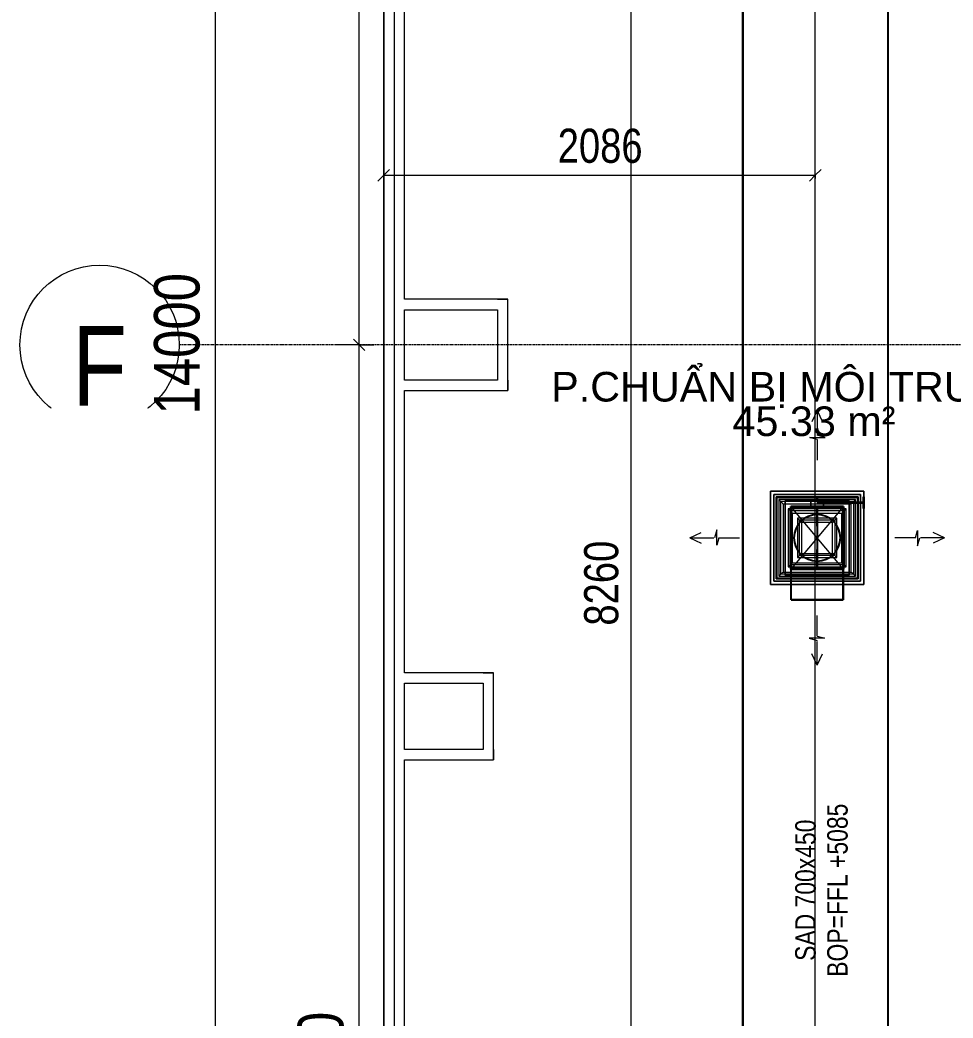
# Model space of a CAD drawing. Header units: millimetres. Extents: x -21807 to 22087, y 36760 to 60640.
# Drawn here: x -21807 to -17297, y 48184 to 53007 of the extents above; entities that cross this region are included whole.
import ezdxf

# ---------------------------------------------------------------- set-up
doc = ezdxf.new("R2010")
doc.units = ezdxf.units.MM
doc.linetypes.add('Grid Line', pattern=[22.225, 12.7, -3.175, 3.175, -3.175])
for name, color, linetype, lineweight in [('A-ANNO-DIMS', 7, 'Continuous', 9), ('A-ANNO-DIMS-110', 7, 'Continuous', 9), ('A-AREA-IDEN', 7, 'Continuous', 9), ('A-GENM', 7, 'Continuous', 5), ('A-WALL', 7, 'Continuous', 9), ('M-HVAC-CDFF', 7, 'Continuous', 5), ('M-HVAC-DUCT', 7, 'Continuous', 25), ('M-HVAC-DUCT-CNTR', 7, 'Continuous', 5), ('M-HVAC-DUCT-IDEN', 7, 'Continuous', 9), ('S-GRID', 7, 'Continuous', 9), ('S-GRID-IDEN', 7, 'Continuous', 9)]:
    doc.layers.add(name, color=color, linetype=linetype, lineweight=lineweight)
doc.layers.add('A-FLOR', color=7, linetype='Continuous', lineweight=9, true_color=0x007f00)
doc.layers.add('M-HVAC-DUCT-ANNO', color=7, linetype='Continuous', lineweight=5, true_color=0x007f00)
doc.styles.add('Arial', font='arial.ttf', dxfattribs={"width": 0.8, "height": 385})
doc.styles.add('Arial_1', font='arial.ttf', dxfattribs={"width": 0.8, "height": 220})
doc.styles.add('Arial_2', font='arial.ttf', dxfattribs={"width": 0.8, "height": 99})
doc.styles.add('Arial_3', font='arial.ttf', dxfattribs={"width": 0.8, "height": 165})
doc.styles.add('Arial_4', font='arial.ttf', dxfattribs={"height": 143})
doc.dimstyles.new('AK_DIM_2_0_Arial', dxfattribs={"dimscale": 304.8, "dimtxt": 224.457068, "dimasz": 0.180446, "dimexe": 0.360892, "dimexo": 0.360892, "dimgap": 0.036089, "dimtad": 1, "dimdec": 0, "dimzin": 0, "dimdsep": 46, "dimtxsty": 'Arial_1', "dimblk1": 'OBLIQUE', "dimblk2": 'OBLIQUE', "dimsah": 1, "dimcen": 0.09, "dimadec": 0, "dimazin": 0, "dimtfac": 1, "dimtdec": 4, "dimtix": 1, "dimtmove": 0, "dimatfit": 3, "dimfxl": 1, "dimtvp": 1, "dimtolj": 1, "dimtzin": 0, "dimarcsym": 2})
doc.dimstyles.new('AK_DIM_2_0_Arial_đỏ', dxfattribs={"dimscale": 304.8, "dimtxt": 168.342801, "dimasz": 0.180446, "dimexe": 0.180446, "dimexo": 0.180446, "dimgap": 0.036089, "dimtad": 1, "dimdec": 0, "dimzin": 0, "dimdsep": 46, "dimtxsty": 'Arial_3', "dimblk1": 'OBLIQUE', "dimblk2": 'OBLIQUE', "dimsah": 1, "dimcen": 0.09, "dimadec": 0, "dimazin": 0, "dimtfac": 1, "dimtdec": 4, "dimtix": 1, "dimtmove": 0, "dimatfit": 3, "dimfxl": 1, "dimtvp": 1, "dimtolj": 1, "dimtzin": 0, "dimarcsym": 2})

# ---------------------------------------------------------------- blocks, each defined once
blk = doc.blocks.new('AK-SGS-M3-A_rvt-1-MẶT BẰNG HỆ THỐNG GIÓ CẤP AHU')
at = {"layer": 'A-WALL', "color": 253, "lineweight": 13, "true_color": 0xaaaaaa}
for p, q in [((-19998.6, 58436.9), (-19998.6, 44286.9)), ((-19998.6, 58436.9), (-19998.6, 44286.9)), ((-19948.6, 51656.9), (-19948.6, 57596.9)), ((-19948.6, 51656.9), (-19948.6, 57596.9)), ((-19498.6, 51656.9), (-19948.6, 51656.9)), ((-19498.6, 51656.9), (-19948.6, 51656.9)), ((-19448.6, 51656.9), (-19498.6, 51656.9)), ((-19498.6, 51656.9), (-19448.6, 51656.9)), ((-19448.6, 51266.9), (-19448.6, 51656.9)), ((-19448.6, 51266.9), (-19448.6, 51656.9)), ((-19948.6, 51606.9), (-19498.6, 51606.9)), ((-19948.6, 51606.9), (-19498.6, 51606.9)), ((-19948.6, 51266.9), (-19948.6, 51606.9)), ((-19948.6, 51266.9), (-19948.6, 51606.9)), ((-19498.6, 51606.9), (-19498.6, 51266.9)), ((-19498.6, 51606.9), (-19498.6, 51266.9)), ((-19498.6, 51266.9), (-19948.6, 51266.9)), ((-19498.6, 51266.9), (-19948.6, 51266.9)), ((-19448.6, 51216.9), (-19448.6, 51266.9)), ((-19448.6, 51266.9), (-19448.6, 51216.9)), ((-19948.6, 51216.9), (-19448.6, 51216.9)), ((-19948.6, 51216.9), (-19448.6, 51216.9)), ((-19948.6, 49851.9), (-19948.6, 51216.9)), ((-19948.6, 49851.9), (-19948.6, 51216.9)), ((-19568.6, 49851.9), (-19948.6, 49851.9)), ((-19568.6, 49851.9), (-19948.6, 49851.9)), ((-19518.6, 49851.9), (-19568.6, 49851.9)), ((-19568.6, 49851.9), (-19518.6, 49851.9)), ((-19518.6, 49481.9), (-19518.6, 49851.9)), ((-19518.6, 49481.9), (-19518.6, 49851.9)), ((-19948.6, 49801.9), (-19568.6, 49801.9)), ((-19948.6, 49801.9), (-19568.6, 49801.9)), ((-19948.6, 49481.9), (-19948.6, 49801.9)), ((-19948.6, 49481.9), (-19948.6, 49801.9)), ((-19568.6, 49801.9), (-19568.6, 49481.9)), ((-19568.6, 49801.9), (-19568.6, 49481.9)), ((-19568.6, 49481.9), (-19948.6, 49481.9)), ((-19568.6, 49481.9), (-19948.6, 49481.9)), ((-19518.6, 49431.9), (-19518.6, 49481.9)), ((-19518.6, 49481.9), (-19518.6, 49431.9)), ((-19948.6, 49431.9), (-19518.6, 49431.9)), ((-19948.6, 49431.9), (-19518.6, 49431.9)), ((-19948.6, 45066.9), (-19948.6, 49431.9)), ((-19948.6, 45066.9), (-19948.6, 49431.9))]:
    blk.add_line(p, q, dxfattribs=at)
blk = doc.blocks.new('01_DSC_SAD_Asli_1 ROD Connector_Horizontal_ - CẤP S1-2172578-MẶT BẰNG HỆ THỐNG GIÓ CẤP AHU')
at = {"layer": 'A-GENM', "color": 5, "true_color": 0x0000ff}
for p, q in [((0, 615), (-25.4, 560.6)), ((0, 615), (25.4, 560.6)), ((0, 615), (0, 500)), ((-36.1, 485.4), (38.7, 485.4)), ((0, 475), (-36.1, 485.4)), ((38.7, 485.4), (0, 496.4)), ((0, 475), (0, 375)), ((-615, 0), (-560.6, 25.4)), ((-485.4, 38.7), (-496.4, 0)), ((-485.4, -36.1), (-485.4, 38.7)), ((475, 0), (485.4, 36.1)), ((485.4, 36.1), (485.4, -38.7)), ((615, 0), (560.6, 25.4)), ((-615, 0), (-560.6, -25.4)), ((-615, 0), (-500, 0)), ((-475, 0), (-485.4, -36.1)), ((-475, 0), (-375, 0)), ((475, 0), (375, 0)), ((485.4, -38.7), (496.4, 0)), ((615, 0), (500, 0)), ((615, 0), (560.6, -25.4)), ((0, -475), (0, -375)), ((0, -475), (36.1, -485.4)), ((-38.7, -485.4), (0, -496.4)), ((36.1, -485.4), (-38.7, -485.4)), ((0, -615), (0, -500)), ((0, -615), (-25.4, -560.6)), ((0, -615), (25.4, -560.6))]:
    blk.add_line(p, q, dxfattribs=at)
at = {"layer": 'M-HVAC-CDFF', "color": 5, "true_color": 0x0000ff}
for p, q in [((225, 225), (-225, 225)), ((-225, 225), (-225, -225)), ((-225, -225), (-225, 225)), ((-225, 225), (225, 225)), ((210, 210), (-210, 210)), ((-210, 210), (-210, -210)), ((-210, -210), (-210, 210)), ((-210, 210), (210, 210)), ((198, 198), (-198, 198)), ((-198, 198), (-198, -198)), ((-198, -198), (-198, 198)), ((-198, 198), (198, 198)), ((-195, -195), (-195, 195)), ((-195, 195), (195, 195)), ((195, 195), (-195, 195)), ((-195, 195), (-195, -195)), ((-195, -195), (-195, 195)), ((-195, 195), (195, 195)), ((195, 195), (-195, 195)), ((-195, 195), (-195, -195)), ((195, 195), (195, -195)), ((195, -195), (195, 195)), ((195, 195), (195, -195)), ((195, -195), (195, 195)), ((198, -198), (198, 198)), ((198, 198), (198, -198)), ((210, -210), (210, 210)), ((210, 210), (210, -210)), ((225, -225), (225, 225)), ((225, 225), (225, -225)), ((-185, 185), (-185, -185)), ((185, 185), (-185, 185)), ((-175, -175), (-175, 175)), ((-175, -175), (-175, 175)), ((175, 175), (-175, 175)), ((175, 175), (-175, 175)), ((-165, 165), (-165, -165)), ((-165, 165), (165, 165)), ((165, -165), (165, 165)), ((175, 175), (175, -175)), ((175, 175), (175, -175)), ((185, -185), (185, 185)), ((-140, 140), (-140, -140)), ((140, 140), (-140, 140)), ((-130, -130), (-130, 130)), ((-130, -130), (-130, 130)), ((130, 130), (-130, 130)), ((130, 130), (-130, 130)), ((-120, 120), (-120, -120)), ((-120, 120), (120, 120)), ((120, -120), (120, 120)), ((130, 130), (130, -130)), ((130, 130), (130, -130)), ((140, -140), (140, 140)), ((-95, 95), (-95, -95)), ((95, 95), (-95, 95)), ((-85, -85), (-85, 85)), ((-85, -85), (-85, 85)), ((85, 85), (-85, 85)), ((85, 85), (-85, 85)), ((-75, 75), (-75, -75)), ((-75, 75), (75, 75)), ((75, -75), (75, 75)), ((85, 85), (85, -85)), ((85, 85), (85, -85)), ((95, -95), (95, 95)), ((-95, -95), (95, -95)), ((85, -85), (-85, -85)), ((85, -85), (-85, -85)), ((-75, -75), (75, -75)), ((-140, -140), (140, -140)), ((130, -130), (-130, -130)), ((130, -130), (-130, -130)), ((-120, -120), (120, -120)), ((-185, -185), (185, -185)), ((175, -175), (-175, -175)), ((175, -175), (-175, -175)), ((-165, -165), (165, -165)), ((-225, -225), (225, -225)), ((225, -225), (-225, -225)), ((-210, -210), (210, -210)), ((210, -210), (-210, -210)), ((-198, -198), (198, -198)), ((198, -198), (-198, -198)), ((195, -195), (-195, -195)), ((-195, -195), (195, -195)), ((195, -195), (-195, -195)), ((-195, -195), (195, -195))]:
    blk.add_line(p, q, dxfattribs=at)
for points in [[(-175, 175), (-176.2, 176.2), (-179.1, 179.1), (-182.9, 182.9), (-185, 185)], [(-175, 175), (-172.7, 172.7), (-168.7, 168.7), (-166, 166), (-165, 165)], [(165, 165), (166, 166), (168.7, 168.7), (172.7, 172.7), (175, 175)], [(185, 185), (182.9, 182.9), (179.1, 179.1), (176.2, 176.2), (175, 175)], [(-130, 130), (-131.2, 131.2), (-134.1, 134.1), (-137.9, 137.9), (-140, 140)], [(-130, 130), (-127.7, 127.7), (-123.7, 123.7), (-121, 121), (-120, 120)], [(120, 120), (121, 121), (123.7, 123.7), (127.7, 127.7), (130, 130)], [(140, 140), (137.9, 137.9), (134.1, 134.1), (131.2, 131.2), (130, 130)], [(-85, 85), (-86.2, 86.2), (-89.1, 89.1), (-92.9, 92.9), (-95, 95)], [(-85, 85), (-82.7, 82.7), (-78.7, 78.7), (-76, 76), (-75, 75)], [(75, 75), (76, 76), (78.7, 78.7), (82.7, 82.7), (85, 85)], [(95, 95), (92.9, 92.9), (89.1, 89.1), (86.2, 86.2), (85, 85)], [(-85, -85), (-86.2, -86.2), (-89.1, -89.1), (-92.9, -92.9), (-95, -95)], [(-85, -85), (-82.7, -82.7), (-78.7, -78.7), (-76, -76), (-75, -75)], [(85, -85), (82.7, -82.7), (78.7, -78.7), (76, -76), (75, -75)], [(85, -85), (86.2, -86.2), (89.1, -89.1), (92.9, -92.9), (95, -95)], [(-130, -130), (-131.2, -131.2), (-134.1, -134.1), (-137.9, -137.9), (-140, -140)], [(-130, -130), (-127.7, -127.7), (-123.7, -123.7), (-121, -121), (-120, -120)], [(130, -130), (127.7, -127.7), (123.7, -123.7), (121, -121), (120, -120)], [(130, -130), (131.2, -131.2), (134.1, -134.1), (137.9, -137.9), (140, -140)], [(-175, -175), (-176.2, -176.2), (-179.1, -179.1), (-182.9, -182.9), (-185, -185)], [(-175, -175), (-172.7, -172.7), (-168.7, -168.7), (-166, -166), (-165, -165)], [(175, -175), (172.7, -172.7), (168.7, -168.7), (166, -166), (165, -165)], [(175, -175), (176.2, -176.2), (179.1, -179.1), (182.9, -182.9), (185, -185)]]:
    blk.add_open_spline(points, degree=3, dxfattribs=at)
blk = doc.blocks.new('ConThu_VuongTron_NepC1 - Standard-2376242-MẶT BẰNG HỆ THỐNG GIÓ CẤP AHU')
at = {"layer": 'M-HVAC-DUCT', "color": 5, "true_color": 0x0000ff}
for p, q in [((-18078.6, 53916.9), (-18078.6, 53616.9)), ((-17828.6, 53916.9), (-18078.6, 53916.9)), ((-18078.6, 53616.9), (-18078.6, 53916.9)), ((-18078.6, 53916.9), (-17828.6, 53916.9)), ((-17828.6, 53916.9), (-18078.6, 53916.9)), ((-18078.6, 53916.9), (-18078.6, 53616.9)), ((-17953.6, 53916.9), (-17953.6, 53766.9)), ((-17953.6, 53823.2), (-17953.6, 53916.9)), ((-17828.6, 53616.9), (-17828.6, 53916.9)), ((-17828.6, 53916.9), (-17828.6, 53616.9)), ((-17828.6, 53616.9), (-17828.6, 53916.9)), ((-17953.6, 53766.9), (-17953.6, 53616.9)), ((-17953.6, 53616.9), (-17953.6, 53710.7)), ((-18078.6, 53616.9), (-17828.6, 53616.9)), ((-17828.6, 53616.9), (-18078.6, 53616.9)), ((-18078.6, 53616.9), (-17828.6, 53616.9))]:
    blk.add_line(p, q, dxfattribs=at)
for start, end in [(90, 180), (90, 180), (90, 180), (0, 90), (0, 90), (0, 90), (180, 270), (180, 270), (180, 270), (270, 0), (270, 0), (270, 0)]:
    blk.add_arc((-17953.6, 53766.9), 112.5, start, end, dxfattribs=at)
blk = doc.blocks.new('ChanRe_ChuNhat_NepC1 - Standard-2376243-MẶT BẰNG HỆ THỐNG GIÓ CẤP AHU')
at = {"layer": 'M-HVAC-DUCT', "color": 5, "true_color": 0x0000ff}
for p, q in [((-18080.6, 50352.4), (-18080.6, 50656.4)), ((-18080.6, 50656.4), (-17826.6, 50656.4)), ((-17826.6, 50656.4), (-18080.6, 50656.4)), ((-18080.6, 50656.4), (-18080.6, 50352.4)), ((-18080.6, 50352.4), (-18080.6, 50656.4)), ((-18080.6, 50656.4), (-17826.6, 50656.4)), ((-17826.6, 50656.4), (-18080.6, 50656.4)), ((-18080.6, 50656.4), (-18080.6, 50352.4)), ((-18078.6, 50354.4), (-18078.6, 50654.4)), ((-18078.6, 50654.4), (-17828.6, 50654.4)), ((-18078.6, 50654.4), (-17828.6, 50654.4)), ((-18078.6, 50204.4), (-18078.6, 50654.4)), ((-17828.6, 50654.4), (-18078.6, 50654.4)), ((-18078.6, 50654.4), (-18078.6, 50354.4)), ((-18078.6, 50354.4), (-18078.6, 50654.4)), ((-18078.6, 50654.4), (-17828.6, 50654.4)), ((-17828.6, 50654.4), (-18078.6, 50654.4)), ((-18078.6, 50654.4), (-18078.6, 50354.4)), ((-18078.6, 50354.4), (-18078.6, 50654.4)), ((-18078.6, 50654.4), (-17828.6, 50654.4)), ((-17828.6, 50654.4), (-17828.6, 50354.4)), ((-17828.6, 50654.4), (-17828.6, 50204.4)), ((-17828.6, 50354.4), (-17828.6, 50654.4)), ((-17828.6, 50654.4), (-17828.6, 50354.4)), ((-17828.6, 50354.4), (-17828.6, 50654.4)), ((-17828.6, 50654.4), (-17828.6, 50354.4)), ((-17826.6, 50656.4), (-17826.6, 50352.4)), ((-17826.6, 50352.4), (-17826.6, 50656.4)), ((-17826.6, 50656.4), (-17826.6, 50352.4)), ((-17826.6, 50352.4), (-17826.6, 50656.4)), ((-17826.6, 50352.4), (-18080.6, 50352.4)), ((-18080.6, 50352.4), (-17826.6, 50352.4)), ((-17826.6, 50352.4), (-18080.6, 50352.4)), ((-18080.6, 50352.4), (-17826.6, 50352.4)), ((-17828.6, 50354.4), (-18078.6, 50354.4)), ((-18078.6, 50204.4), (-18078.6, 50354.4)), ((-18078.6, 50354.4), (-17828.6, 50354.4)), ((-17828.6, 50354.4), (-18078.6, 50354.4)), ((-18078.6, 50354.4), (-17828.6, 50354.4)), ((-17828.6, 50354.4), (-18078.6, 50354.4)), ((-17828.6, 50204.4), (-17828.6, 50354.4)), ((-17828.6, 50204.4), (-18078.6, 50204.4)), ((-18078.6, 50204.4), (-17828.6, 50204.4))]:
    blk.add_line(p, q, dxfattribs=at)
blk = doc.blocks.new('VanGio_ChuNhat_TrucVit - VCD-2432309-MẶT BẰNG HỆ THỐNG GIÓ CẤP AHU')
at = {"layer": 'M-HVAC-DUCT', "color": 5, "lineweight": 5, "true_color": 0x0000ff}
for p, q in [((3570.9, 54623.9), (3570.9, 54983.9)), ((3570.9, 54983.9), (3880.9, 54983.9)), ((3880.9, 54983.9), (3570.9, 54983.9)), ((3570.9, 54983.9), (3570.9, 54623.9)), ((3880.9, 54983.9), (3570.9, 54983.9)), ((3570.9, 54983.9), (3570.9, 54623.9)), ((3570.9, 54623.9), (3570.9, 54983.9)), ((3570.9, 54983.9), (3880.9, 54983.9)), ((3695.9, 54954.9), (3695.9, 54983.9)), ((3695.9, 54983.9), (3695.9, 54954.9)), ((3695.9, 54983.9), (3755.9, 54983.9)), ((3695.9, 54983.9), (3755.9, 54983.9)), ((3695.9, 54955.9), (3695.9, 54982.9)), ((3695.9, 54982.9), (3695.9, 54955.9)), ((3695.9, 54982.9), (3755.9, 54982.9)), ((3695.9, 54982.9), (3755.9, 54982.9)), ((3710.1, 54988.9), (3710.1, 54983.9)), ((3731.7, 54988.9), (3710.1, 54988.9)), ((3710.1, 54983.9), (3731.7, 54983.9)), ((3712.5, 54988.9), (3712.5, 54983.9)), ((3713.5, 54988.9), (3713.5, 54983.9)), ((3716.4, 54988.9), (3716.4, 54983.9)), ((3716.4, 54988.9), (3731.7, 54988.9)), ((3731.7, 54983.9), (3716.4, 54983.9)), ((3722.9, 54993.9), (3722.9, 54983.9)), ((3725.9, 54993.9), (3722.9, 54993.9)), ((3722.9, 54983.9), (3725.9, 54983.9)), ((3728.9, 54993.9), (3725.9, 54993.9)), ((3725.9, 54983.9), (3728.9, 54983.9)), ((3950.9, 54976.9), (3725.9, 54976.9)), ((3725.9, 54976.9), (3725.9, 54973.9)), ((3728.9, 54983.9), (3728.9, 54993.9)), ((3729.8, 54988.9), (3729.8, 54983.9)), ((3729.8, 54988.9), (3729.8, 54983.9)), ((3730.4, 54983.9), (3730.4, 54988.9)), ((3730.4, 54988.9), (3730.4, 54983.9)), ((3731.7, 54983.9), (3731.7, 54988.9)), ((3731.7, 54988.9), (3731.7, 54983.9)), ((3731.7, 54988.9), (3731.7, 54983.9)), ((3731.7, 54988.9), (3731.7, 54983.9)), ((3755.9, 54954.9), (3755.9, 54983.9)), ((3755.9, 54983.9), (3755.9, 54954.9)), ((3755.9, 54955.9), (3755.9, 54982.9)), ((3755.9, 54982.9), (3755.9, 54955.9)), ((3880.9, 54983.9), (3880.9, 54623.9)), ((3880.9, 54623.9), (3880.9, 54983.9)), ((3880.9, 54623.9), (3880.9, 54983.9)), ((3880.9, 54983.9), (3880.9, 54623.9)), ((3951.9, 54998), (3949.9, 54998)), ((3949.9, 54998), (3949.9, 54973.9)), ((3950.9, 54973.9), (3950.9, 54976.9)), ((3951.9, 54973.9), (3951.9, 54998)), ((3851.9, 54954.9), (3599.9, 54954.9)), ((3599.9, 54954.9), (3599.9, 54652.9)), ((3599.9, 54652.9), (3599.9, 54954.9)), ((3599.9, 54954.9), (3851.9, 54954.9)), ((3600.9, 54653.9), (3600.9, 54953.9)), ((3600.9, 54953.9), (3850.9, 54953.9)), ((3850.9, 54953.9), (3600.9, 54953.9)), ((3600.9, 54953.9), (3600.9, 54653.9)), ((3850.9, 54953.9), (3600.9, 54953.9)), ((3600.9, 54953.9), (3600.9, 54653.9)), ((3600.9, 54653.9), (3600.9, 54953.9)), ((3600.9, 54953.9), (3850.9, 54953.9)), ((3600.9, 54653.9), (3600.9, 54953.9)), ((3600.9, 54953.9), (3850.9, 54953.9)), ((3850.9, 54953.9), (3600.9, 54953.9)), ((3600.9, 54953.9), (3600.9, 54653.9)), ((3755.9, 54955.9), (3695.9, 54955.9)), ((3695.9, 54955.9), (3755.9, 54955.9)), ((3755.9, 54954.9), (3695.9, 54954.9)), ((3695.9, 54954.9), (3755.9, 54954.9)), ((3725.9, 54973.9), (3725.9, 54970.9)), ((3725.9, 54970.9), (3950.9, 54970.9)), ((3850.9, 54953.9), (3850.9, 54653.9)), ((3850.9, 54653.9), (3850.9, 54953.9)), ((3850.9, 54653.9), (3850.9, 54953.9)), ((3850.9, 54953.9), (3850.9, 54653.9)), ((3850.9, 54953.9), (3850.9, 54653.9)), ((3850.9, 54653.9), (3850.9, 54953.9)), ((3851.9, 54652.9), (3851.9, 54954.9)), ((3851.9, 54954.9), (3851.9, 54652.9)), ((3949.9, 54973.9), (3949.9, 54949.9)), ((3949.9, 54949.9), (3951.9, 54949.9)), ((3950.9, 54970.9), (3950.9, 54973.9)), ((3951.9, 54949.9), (3951.9, 54973.9)), ((3599.9, 54652.9), (3851.9, 54652.9)), ((3851.9, 54652.9), (3599.9, 54652.9)), ((3850.9, 54653.9), (3600.9, 54653.9)), ((3600.9, 54653.9), (3850.9, 54653.9)), ((3600.9, 54653.9), (3850.9, 54653.9)), ((3850.9, 54653.9), (3600.9, 54653.9)), ((3850.9, 54653.9), (3600.9, 54653.9)), ((3600.9, 54653.9), (3850.9, 54653.9)), ((3880.9, 54623.9), (3570.9, 54623.9)), ((3570.9, 54623.9), (3880.9, 54623.9)), ((3570.9, 54623.9), (3880.9, 54623.9)), ((3880.9, 54623.9), (3570.9, 54623.9))]:
    blk.add_line(p, q, dxfattribs=at)
at = {"layer": 'M-HVAC-DUCT', "color": 5, "lineweight": 5, "true_color": 0x0000ff, "flags": 128}
for points in [[(3947.9, 54998.9), (3947.9, 54999.1), (3947.9, 54999.2), (3947.9, 54999.3), (3947.9, 54999.4), (3947.9, 54999.5), (3948, 54999.7), (3948, 54999.8), (3948, 54999.9), (3948.1, 55000), (3948.1, 55000.1), (3948.2, 55000.2), (3948.2, 55000.3), (3948.3, 55000.4), (3948.3, 55000.5), (3948.4, 55000.6), (3948.5, 55000.7), (3948.5, 55000.8), (3948.6, 55000.9), (3948.7, 55001), (3948.8, 55001.1), (3948.9, 55001.2), (3949, 55001.2), (3949, 55001.3), (3949.1, 55001.4), (3949.2, 55001.5), (3949.3, 55001.5), (3949.5, 55001.6), (3949.6, 55001.6), (3949.7, 55001.7), (3949.8, 55001.7), (3949.9, 55001.8), (3950, 55001.8), (3950.1, 55001.8), (3950.2, 55001.9), (3950.4, 55001.9), (3950.5, 55001.9), (3950.6, 55001.9), (3950.7, 55001.9), (3950.8, 55001.9), (3950.9, 55001.9)], [(3950.9, 54995.9), (3950.7, 54995.9), (3950.6, 54995.9), (3950.5, 54996), (3950.4, 54996), (3950.3, 54996), (3950.2, 54996), (3950, 54996.1), (3949.9, 54996.1), (3949.8, 54996.1), (3949.7, 54996.2), (3949.6, 54996.2), (3949.5, 54996.3), (3949.4, 54996.3), (3949.3, 54996.4), (3949.2, 54996.5), (3949.1, 54996.5), (3949, 54996.6), (3948.9, 54996.7), (3948.8, 54996.8), (3948.7, 54996.8), (3948.6, 54996.9), (3948.6, 54997), (3948.5, 54997.1), (3948.4, 54997.2), (3948.3, 54997.3), (3948.3, 54997.4), (3948.2, 54997.5), (3948.2, 54997.6), (3948.1, 54997.7), (3948.1, 54997.9), (3948, 54998), (3948, 54998.1), (3948, 54998.2), (3947.9, 54998.3), (3947.9, 54998.4), (3947.9, 54998.5), (3947.9, 54998.7), (3947.9, 54998.8), (3947.9, 54998.9), (3947.9, 54998.9)], [(3947.9, 54973.9), (3947.9, 54974.9), (3947.9, 54975.9), (3947.9, 54976.9), (3947.9, 54977.9), (3947.9, 54978.9), (3947.9, 54979.9), (3947.9, 54980.8), (3947.9, 54981.8), (3947.9, 54982.7), (3947.9, 54983.7), (3947.9, 54984.6), (3947.9, 54985.5), (3947.9, 54986.4), (3947.9, 54987.2), (3947.9, 54988.1), (3947.9, 54988.9), (3947.9, 54989.7), (3947.9, 54990.4), (3947.9, 54991.2), (3947.9, 54991.9), (3947.9, 54992.6), (3947.9, 54993.2), (3947.9, 54993.8), (3947.9, 54994.4), (3947.9, 54995), (3947.9, 54995.5), (3947.9, 54996), (3947.9, 54996.4), (3947.9, 54996.9), (3947.9, 54997.2), (3947.9, 54997.6), (3947.9, 54997.9), (3947.9, 54998.2), (3947.9, 54998.4), (3947.9, 54998.6), (3947.9, 54998.7), (3947.9, 54998.8), (3947.9, 54998.9), (3947.9, 54998.9)], [(3947.9, 54998.9), (3947.9, 54998.9), (3947.9, 54998.9), (3947.9, 54998.8), (3947.9, 54998.6), (3947.9, 54998.4), (3947.9, 54998.2), (3947.9, 54998), (3947.9, 54997.7), (3947.9, 54997.3), (3947.9, 54997), (3947.9, 54996.6), (3947.9, 54996.1), (3947.9, 54995.6), (3947.9, 54995.1), (3947.9, 54994.6), (3947.9, 54994), (3947.9, 54993.4), (3947.9, 54992.7), (3947.9, 54992.1), (3947.9, 54991.4), (3947.9, 54990.6), (3947.9, 54989.9), (3947.9, 54989.1), (3947.9, 54988.3), (3947.9, 54987.4), (3947.9, 54986.6), (3947.9, 54985.7), (3947.9, 54984.8), (3947.9, 54983.9), (3947.9, 54983), (3947.9, 54982.1), (3947.9, 54981.1), (3947.9, 54980.1), (3947.9, 54979.2), (3947.9, 54978.2), (3947.9, 54977.2), (3947.9, 54976.2), (3947.9, 54975.2), (3947.9, 54974.2), (3947.9, 54973.9)], [(3950.9, 55001.9), (3951, 55001.9), (3951.1, 55001.9), (3951.2, 55001.9), (3951.3, 55001.9), (3951.5, 55001.9), (3951.6, 55001.9), (3951.7, 55001.8), (3951.8, 55001.8), (3951.9, 55001.7), (3952, 55001.7), (3952.1, 55001.7), (3952.3, 55001.6), (3952.4, 55001.5), (3952.5, 55001.5), (3952.6, 55001.4), (3952.7, 55001.3), (3952.8, 55001.3), (3952.8, 55001.2), (3952.9, 55001.1), (3953, 55001), (3953.1, 55000.9), (3953.2, 55000.8), (3953.3, 55000.8), (3953.3, 55000.7), (3953.4, 55000.6), (3953.5, 55000.5), (3953.5, 55000.4), (3953.6, 55000.2), (3953.6, 55000.1), (3953.7, 55000), (3953.7, 54999.9), (3953.7, 54999.8), (3953.8, 54999.7), (3953.8, 54999.6), (3953.8, 54999.4), (3953.8, 54999.3), (3953.9, 54999.2), (3953.9, 54999.1), (3953.9, 54999), (3953.9, 54998.9)], [(3953.9, 54998.9), (3953.9, 54998.8), (3953.9, 54998.7), (3953.8, 54998.6), (3953.8, 54998.5), (3953.8, 54998.3), (3953.8, 54998.2), (3953.7, 54998.1), (3953.7, 54998), (3953.7, 54997.9), (3953.6, 54997.8), (3953.6, 54997.7), (3953.5, 54997.6), (3953.5, 54997.4), (3953.4, 54997.3), (3953.3, 54997.2), (3953.3, 54997.1), (3953.2, 54997.1), (3953.1, 54997), (3953, 54996.9), (3953, 54996.8), (3952.9, 54996.7), (3952.8, 54996.6), (3952.7, 54996.6), (3952.6, 54996.5), (3952.5, 54996.4), (3952.4, 54996.4), (3952.3, 54996.3), (3952.2, 54996.2), (3952.1, 54996.2), (3952, 54996.1), (3951.8, 54996.1), (3951.7, 54996.1), (3951.6, 54996), (3951.5, 54996), (3951.4, 54996), (3951.3, 54996), (3951.1, 54995.9), (3951, 54995.9), (3950.9, 54995.9), (3950.9, 54995.9)], [(3953.9, 54973.9), (3953.9, 54974.9), (3953.9, 54975.9), (3953.9, 54976.9), (3953.9, 54977.9), (3953.9, 54978.9), (3953.9, 54979.9), (3953.9, 54980.8), (3953.9, 54981.8), (3953.9, 54982.7), (3953.9, 54983.7), (3953.9, 54984.6), (3953.9, 54985.5), (3953.9, 54986.4), (3953.9, 54987.2), (3953.9, 54988.1), (3953.9, 54988.9), (3953.9, 54989.7), (3953.9, 54990.4), (3953.9, 54991.2), (3953.9, 54991.9), (3953.9, 54992.6), (3953.9, 54993.2), (3953.9, 54993.8), (3953.9, 54994.4), (3953.9, 54995), (3953.9, 54995.5), (3953.9, 54996), (3953.9, 54996.4), (3953.9, 54996.9), (3953.9, 54997.2), (3953.9, 54997.6), (3953.9, 54997.9), (3953.9, 54998.2), (3953.9, 54998.4), (3953.9, 54998.6), (3953.9, 54998.7), (3953.9, 54998.8), (3953.9, 54998.9), (3953.9, 54998.9)], [(3953.9, 54998.9), (3953.9, 54998.9), (3953.9, 54998.9), (3953.9, 54998.8), (3953.9, 54998.6), (3953.9, 54998.4), (3953.9, 54998.2), (3953.9, 54998), (3953.9, 54997.7), (3953.9, 54997.3), (3953.9, 54997), (3953.9, 54996.6), (3953.9, 54996.1), (3953.9, 54995.6), (3953.9, 54995.1), (3953.9, 54994.6), (3953.9, 54994), (3953.9, 54993.4), (3953.9, 54992.7), (3953.9, 54992.1), (3953.9, 54991.4), (3953.9, 54990.6), (3953.9, 54989.9), (3953.9, 54989.1), (3953.9, 54988.3), (3953.9, 54987.4), (3953.9, 54986.6), (3953.9, 54985.7), (3953.9, 54984.8), (3953.9, 54983.9), (3953.9, 54983), (3953.9, 54982.1), (3953.9, 54981.1), (3953.9, 54980.1), (3953.9, 54979.2), (3953.9, 54978.2), (3953.9, 54977.2), (3953.9, 54976.2), (3953.9, 54975.2), (3953.9, 54974.2), (3953.9, 54973.9)], [(3947.9, 54973.9), (3947.9, 54972.9), (3947.9, 54971.9), (3947.9, 54970.9), (3947.9, 54970), (3947.9, 54969), (3947.9, 54968), (3947.9, 54967), (3947.9, 54966.1), (3947.9, 54965.1), (3947.9, 54964.2), (3947.9, 54963.3), (3947.9, 54962.4), (3947.9, 54961.5), (3947.9, 54960.7), (3947.9, 54959.8), (3947.9, 54959), (3947.9, 54958.2), (3947.9, 54957.5), (3947.9, 54956.7), (3947.9, 54956), (3947.9, 54955.3), (3947.9, 54954.7), (3947.9, 54954), (3947.9, 54953.5), (3947.9, 54952.9), (3947.9, 54952.4), (3947.9, 54951.9), (3947.9, 54951.4), (3947.9, 54951), (3947.9, 54950.6), (3947.9, 54950.3), (3947.9, 54950), (3947.9, 54949.7), (3947.9, 54949.5), (3947.9, 54949.3), (3947.9, 54949.2), (3947.9, 54949), (3947.9, 54949), (3947.9, 54948.9)], [(3947.9, 54948.9), (3947.9, 54949), (3947.9, 54949), (3947.9, 54949.1), (3947.9, 54949.3), (3947.9, 54949.4), (3947.9, 54949.7), (3947.9, 54949.9), (3947.9, 54950.2), (3947.9, 54950.5), (3947.9, 54950.9), (3947.9, 54951.3), (3947.9, 54951.8), (3947.9, 54952.2), (3947.9, 54952.8), (3947.9, 54953.3), (3947.9, 54953.9), (3947.9, 54954.5), (3947.9, 54955.1), (3947.9, 54955.8), (3947.9, 54956.5), (3947.9, 54957.3), (3947.9, 54958), (3947.9, 54958.8), (3947.9, 54959.6), (3947.9, 54960.4), (3947.9, 54961.3), (3947.9, 54962.2), (3947.9, 54963), (3947.9, 54964), (3947.9, 54964.9), (3947.9, 54965.8), (3947.9, 54966.8), (3947.9, 54967.7), (3947.9, 54968.7), (3947.9, 54969.7), (3947.9, 54970.7), (3947.9, 54971.7), (3947.9, 54972.7), (3947.9, 54973.7), (3947.9, 54973.9)], [(3947.9, 54948.9), (3947.9, 54949.1), (3947.9, 54949.2), (3947.9, 54949.3), (3947.9, 54949.4), (3947.9, 54949.5), (3948, 54949.7), (3948, 54949.8), (3948, 54949.9), (3948.1, 54950), (3948.1, 54950.1), (3948.2, 54950.2), (3948.2, 54950.3), (3948.3, 54950.4), (3948.3, 54950.5), (3948.4, 54950.6), (3948.5, 54950.7), (3948.5, 54950.8), (3948.6, 54950.9), (3948.7, 54951), (3948.8, 54951.1), (3948.9, 54951.2), (3949, 54951.2), (3949, 54951.3), (3949.1, 54951.4), (3949.2, 54951.5), (3949.3, 54951.5), (3949.5, 54951.6), (3949.6, 54951.6), (3949.7, 54951.7), (3949.8, 54951.7), (3949.9, 54951.8), (3950, 54951.8), (3950.1, 54951.8), (3950.2, 54951.9), (3950.4, 54951.9), (3950.5, 54951.9), (3950.6, 54951.9), (3950.7, 54951.9), (3950.8, 54951.9), (3950.9, 54951.9)], [(3950.9, 54945.9), (3950.7, 54945.9), (3950.6, 54945.9), (3950.5, 54946), (3950.4, 54946), (3950.3, 54946), (3950.2, 54946), (3950, 54946.1), (3949.9, 54946.1), (3949.8, 54946.1), (3949.7, 54946.2), (3949.6, 54946.2), (3949.5, 54946.3), (3949.4, 54946.3), (3949.3, 54946.4), (3949.2, 54946.5), (3949.1, 54946.5), (3949, 54946.6), (3948.9, 54946.7), (3948.8, 54946.8), (3948.7, 54946.8), (3948.6, 54946.9), (3948.6, 54947), (3948.5, 54947.1), (3948.4, 54947.2), (3948.3, 54947.3), (3948.3, 54947.4), (3948.2, 54947.5), (3948.2, 54947.6), (3948.1, 54947.7), (3948.1, 54947.9), (3948, 54948), (3948, 54948.1), (3948, 54948.2), (3947.9, 54948.3), (3947.9, 54948.4), (3947.9, 54948.5), (3947.9, 54948.7), (3947.9, 54948.8), (3947.9, 54948.9), (3947.9, 54948.9)], [(3950.9, 54951.9), (3951, 54951.9), (3951.1, 54951.9), (3951.2, 54951.9), (3951.3, 54951.9), (3951.5, 54951.9), (3951.6, 54951.9), (3951.7, 54951.8), (3951.8, 54951.8), (3951.9, 54951.7), (3952, 54951.7), (3952.1, 54951.7), (3952.3, 54951.6), (3952.4, 54951.5), (3952.5, 54951.5), (3952.6, 54951.4), (3952.7, 54951.3), (3952.8, 54951.3), (3952.8, 54951.2), (3952.9, 54951.1), (3953, 54951), (3953.1, 54950.9), (3953.2, 54950.8), (3953.3, 54950.8), (3953.3, 54950.7), (3953.4, 54950.6), (3953.5, 54950.5), (3953.5, 54950.4), (3953.6, 54950.2), (3953.6, 54950.1), (3953.7, 54950), (3953.7, 54949.9), (3953.7, 54949.8), (3953.8, 54949.7), (3953.8, 54949.6), (3953.8, 54949.4), (3953.8, 54949.3), (3953.9, 54949.2), (3953.9, 54949.1), (3953.9, 54949), (3953.9, 54948.9)], [(3953.9, 54948.9), (3953.9, 54948.8), (3953.9, 54948.7), (3953.8, 54948.6), (3953.8, 54948.5), (3953.8, 54948.3), (3953.8, 54948.2), (3953.7, 54948.1), (3953.7, 54948), (3953.7, 54947.9), (3953.6, 54947.8), (3953.6, 54947.7), (3953.5, 54947.6), (3953.5, 54947.4), (3953.4, 54947.3), (3953.3, 54947.2), (3953.3, 54947.1), (3953.2, 54947.1), (3953.1, 54947), (3953, 54946.9), (3953, 54946.8), (3952.9, 54946.7), (3952.8, 54946.6), (3952.7, 54946.6), (3952.6, 54946.5), (3952.5, 54946.4), (3952.4, 54946.4), (3952.3, 54946.3), (3952.2, 54946.2), (3952.1, 54946.2), (3952, 54946.1), (3951.8, 54946.1), (3951.7, 54946.1), (3951.6, 54946), (3951.5, 54946), (3951.4, 54946), (3951.3, 54946), (3951.1, 54945.9), (3951, 54945.9), (3950.9, 54945.9), (3950.9, 54945.9)], [(3953.9, 54973.9), (3953.9, 54972.9), (3953.9, 54971.9), (3953.9, 54970.9), (3953.9, 54970), (3953.9, 54969), (3953.9, 54968), (3953.9, 54967), (3953.9, 54966.1), (3953.9, 54965.1), (3953.9, 54964.2), (3953.9, 54963.3), (3953.9, 54962.4), (3953.9, 54961.5), (3953.9, 54960.7), (3953.9, 54959.8), (3953.9, 54959), (3953.9, 54958.2), (3953.9, 54957.5), (3953.9, 54956.7), (3953.9, 54956), (3953.9, 54955.3), (3953.9, 54954.7), (3953.9, 54954), (3953.9, 54953.5), (3953.9, 54952.9), (3953.9, 54952.4), (3953.9, 54951.9), (3953.9, 54951.4), (3953.9, 54951), (3953.9, 54950.6), (3953.9, 54950.3), (3953.9, 54950), (3953.9, 54949.7), (3953.9, 54949.5), (3953.9, 54949.3), (3953.9, 54949.2), (3953.9, 54949), (3953.9, 54949), (3953.9, 54948.9)], [(3953.9, 54948.9), (3953.9, 54949), (3953.9, 54949), (3953.9, 54949.1), (3953.9, 54949.3), (3953.9, 54949.4), (3953.9, 54949.7), (3953.9, 54949.9), (3953.9, 54950.2), (3953.9, 54950.5), (3953.9, 54950.9), (3953.9, 54951.3), (3953.9, 54951.8), (3953.9, 54952.2), (3953.9, 54952.8), (3953.9, 54953.3), (3953.9, 54953.9), (3953.9, 54954.5), (3953.9, 54955.1), (3953.9, 54955.8), (3953.9, 54956.5), (3953.9, 54957.3), (3953.9, 54958), (3953.9, 54958.8), (3953.9, 54959.6), (3953.9, 54960.4), (3953.9, 54961.3), (3953.9, 54962.2), (3953.9, 54963), (3953.9, 54964), (3953.9, 54964.9), (3953.9, 54965.8), (3953.9, 54966.8), (3953.9, 54967.7), (3953.9, 54968.7), (3953.9, 54969.7), (3953.9, 54970.7), (3953.9, 54971.7), (3953.9, 54972.7), (3953.9, 54973.7), (3953.9, 54973.9)]]:
    blk.add_lwpolyline(points, dxfattribs=at)
at = {"layer": 'M-HVAC-DUCT', "color": 5, "lineweight": 5, "true_color": 0x0000ff}
for points, knots in [([(3730.4, 54988.9), (3725.6, 54988.9), (3719.7, 54988.9), (3715.4, 54988.9), (3712.7, 54988.9), (3712.3, 54988.9), (3713.5, 54988.9), (3717, 54988.9), (3722.5, 54988.9), (3729.8, 54988.9)], [-0.1473452, -0.1473452, -0.1473452, -0.1473452, -0.1280571, -0.1075394, -0.0858016, -0.0651415, -0.0439629, -0.0234717, 0, 0, 0, 0]), ([(3729.8, 54983.9), (3722.5, 54983.9), (3717, 54983.9), (3713.5, 54983.9), (3712.3, 54983.9), (3712.7, 54983.9), (3715.4, 54983.9), (3719.7, 54983.9), (3725.6, 54983.9), (3730.4, 54983.9)], [0, 0, 0, 0, 0.0234717, 0.0439629, 0.0651415, 0.0858016, 0.1075394, 0.1280571, 0.1473452, 0.1473452, 0.1473452, 0.1473452]), ([(3729.8, 54988.9), (3726.7, 54988.9), (3723.1, 54988.9), (3719, 54988.9), (3716.6, 54988.9), (3715.1, 54988.9), (3713.7, 54988.9), (3713.5, 54988.9), (3713.5, 54988.9)], [-0.1573084, -0.1573084, -0.1573084, -0.1573084, -0.14397069, -0.12996935, -0.11781596, -0.10615216, -0.09329546, -0.07981986, -0.07981986, -0.07981986, -0.07981986]), ([(3713.5, 54988.9), (3713.5, 54988.9), (3713.5, 54988.9), (3714.1, 54988.9), (3716.5, 54988.9), (3721.8, 54988.9), (3728.6, 54988.9), (3730.4, 54988.9)], [-0.0786542, -0.0786542, -0.0786542, -0.0786542, -0.07713106, -0.05951843, -0.03954061, -0.0176944, 0, 0, 0, 0]), ([(3730.4, 54983.9), (3728.6, 54983.9), (3721.8, 54983.9), (3716.5, 54983.9), (3714.1, 54983.9), (3713.5, 54983.9), (3713.5, 54983.9), (3713.5, 54983.9)], [0, 0, 0, 0, 0.0176944, 0.03954061, 0.05951843, 0.07713106, 0.0786542, 0.0786542, 0.0786542, 0.0786542]), ([(3713.5, 54983.9), (3713.5, 54983.9), (3713.7, 54983.9), (3715.1, 54983.9), (3716.6, 54983.9), (3719, 54983.9), (3723.1, 54983.9), (3726.7, 54983.9), (3729.8, 54983.9)], [0.07981986, 0.07981986, 0.07981986, 0.07981986, 0.09329546, 0.10615216, 0.11781596, 0.12996935, 0.14397069, 0.1573084, 0.1573084, 0.1573084, 0.1573084])]:
    blk.add_open_spline(points, degree=3, knots=knots, dxfattribs=at)
blk = doc.blocks.new('AK-SGS-M3-Hrvt_rvt-1-MẶT BẰNG HỆ THỐNG GIÓ CẤP AHU')
at = {"layer": 'A-FLOR', "color": 9, "true_color": 0xaad4aa}
for p, q in [((-20048.6, 45016.9), (-20048.6, 58166.9)), ((-20048.6, 58166.9), (-20048.6, 45016.9))]:
    blk.add_line(p, q, dxfattribs=at)
at = {"layer": 'M-HVAC-DUCT', "color": 5, "true_color": 0x0000ff}
for p, q in [((-18312.4, 46152.4), (-18312.4, 54412.4)), ((-18312.4, 54412.4), (-18312.4, 46152.4)), ((-17612.4, 54412.4), (-17612.4, 46152.4)), ((-17612.4, 54412.4), (-17612.4, 46152.4)), ((-18078.6, 50204.4), (-18078.6, 50654.4)), ((-17828.6, 50654.4), (-18078.6, 50654.4)), ((-18078.6, 50654.4), (-17828.6, 50654.4)), ((-18078.6, 50204.4), (-18078.6, 50654.4)), ((-17828.6, 50654.4), (-17828.6, 50204.4)), ((-17828.6, 50654.4), (-17828.6, 50204.4)), ((-18078.6, 50204.4), (-17828.6, 50204.4)), ((-17828.6, 50204.4), (-18078.6, 50204.4))]:
    blk.add_line(p, q, dxfattribs=at)
at = {"layer": 'M-HVAC-DUCT-ANNO', "color": 5, "true_color": 0x0000ff}
for p, q in [((-18078.6, 50354.4), (-18078.6, 50654.4)), ((-18078.6, 50654.4), (-17828.6, 50654.4)), ((-17828.6, 50654.4), (-18078.6, 50354.4)), ((-17828.6, 50354.4), (-18078.6, 50654.4)), ((-18078.6, 50354.4), (-18078.6, 50654.4)), ((-18078.6, 50654.4), (-17828.6, 50654.4)), ((-17828.6, 50654.4), (-18078.6, 50354.4)), ((-17828.6, 50354.4), (-18078.6, 50654.4)), ((-17828.6, 50654.4), (-17828.6, 50354.4)), ((-17828.6, 50654.4), (-17828.6, 50354.4)), ((-17828.6, 50354.4), (-18078.6, 50354.4)), ((-17828.6, 50354.4), (-18078.6, 50354.4))]:
    blk.add_line(p, q, dxfattribs=at)
at = {"layer": 'M-HVAC-DUCT-CNTR', "color": 5, "true_color": 0x0000ff}
blk.add_line((-17962.4, 46152.4), (-17962.4, 54412.4), dxfattribs=at)
at = {"layer": 'M-HVAC-CDFF', "color": 5, "lineweight": 25, "true_color": 0x0000ff}
blk.add_blockref('01_DSC_SAD_Asli_1 ROD Connector_Horizontal_ - CẤP S1-2172578-MẶT BẰNG HỆ THỐNG GIÓ CẤP AHU', (-17953.6, 50504.4), dxfattribs=at)
at = {"layer": 'M-HVAC-DUCT', "color": 5, "lineweight": 25, "true_color": 0x0000ff}
for name, p in [('VanGio_ChuNhat_TrucVit - VCD-2432309-MẶT BẰNG HỆ THỐNG GIÓ CẤP AHU', (-21679.5, -4299.5)), ('ChanRe_ChuNhat_NepC1 - Standard-2376243-MẶT BẰNG HỆ THỐNG GIÓ CẤP AHU', (0, 0)), ('ConThu_VuongTron_NepC1 - Standard-2376242-MẶT BẰNG HỆ THỐNG GIÓ CẤP AHU', (0, -3262.5))]:
    blk.add_blockref(name, p, dxfattribs=at)
blk = doc.blocks.new('DIMBLOCK6-MẶT BẰNG HỆ THỐNG GIÓ CẤP AHU')
at = {"layer": 'A-ANNO-DIMS-110'}
for p, q in [((-20167.3, 51436.9), (-20194.8, 51464.4)), ((-20167.3, 51436.9), (-20277.3, 51436.9)), ((-20167.3, 44436.9), (-20167.3, 51436.9)), ((-20167.3, 51436.9), (-20139.8, 51409.4)), ((-20167.3, 51436.9), (-20096.2, 51436.9)), ((-20167.3, 44436.9), (-20194.8, 44464.4)), ((-20167.3, 44436.9), (-20277.3, 44436.9)), ((-20167.3, 44436.9), (-20139.8, 44409.4)), ((-20167.3, 44436.9), (-20096.2, 44436.9))]:
    blk.add_line(p, q, dxfattribs=at)
at = {"layer": 'A-ANNO-DIMS-110', "color": 0, "insert": (-20463.9, 47667.6), "char_height": 220, "width": 646.436, "attachment_point": 1, "rotation": 90, "line_spacing_factor": 0.941778, "style": 'Arial_1'}
blk.add_mtext('7000', dxfattribs=at)
blk = doc.blocks.new('_Oblique')
at = {"color": 0, "linetype": 'ByBlock', "lineweight": -2}
blk.add_line((-0.5, -0.5), (0.5, 0.5), dxfattribs=at)
blk = doc.blocks.new('DIMBLOCK7-MẶT BẰNG HỆ THỐNG GIÓ CẤP AHU')
at = {"layer": 'A-ANNO-DIMS-110'}
for p, q in [((-20167.3, 58436.9), (-20194.8, 58464.4)), ((-20167.3, 58436.9), (-20277.3, 58436.9)), ((-20167.3, 51436.9), (-20167.3, 58436.9)), ((-20167.3, 58436.9), (-20139.8, 58409.4)), ((-20167.3, 58436.9), (-20096.2, 58436.9)), ((-20167.3, 51436.9), (-20194.8, 51464.4)), ((-20167.3, 51436.9), (-20277.3, 51436.9)), ((-20167.3, 51436.9), (-20139.8, 51409.4)), ((-20167.3, 51436.9), (-20096.2, 51436.9))]:
    blk.add_line(p, q, dxfattribs=at)
at = {"layer": 'A-ANNO-DIMS-110', "color": 0, "insert": (-20463.9, 54667.6), "char_height": 220, "width": 646.436, "attachment_point": 1, "rotation": 90, "line_spacing_factor": 0.941778, "style": 'Arial_1'}
blk.add_mtext('7000', dxfattribs=at)
blk = doc.blocks.new('DIMBLOCK8-MẶT BẰNG HỆ THỐNG GIÓ CẤP AHU')
at = {"layer": 'A-ANNO-DIMS-110'}
for p, q in [((-20862.1, 58436.9), (-20889.6, 58464.4)), ((-20862.1, 58436.9), (-20972.1, 58436.9)), ((-20862.1, 44436.9), (-20862.1, 58436.9)), ((-20862.1, 58436.9), (-20834.6, 58409.4)), ((-20862.1, 58436.9), (-20791, 58436.9)), ((-20862.1, 44436.9), (-20889.6, 44464.4)), ((-20862.1, 44436.9), (-20972.1, 44436.9)), ((-20862.1, 44436.9), (-20834.6, 44409.4)), ((-20862.1, 44436.9), (-20791, 44436.9))]:
    blk.add_line(p, q, dxfattribs=at)
at = {"layer": 'A-ANNO-DIMS-110', "color": 0, "insert": (-21158.7, 51100.3), "char_height": 220, "width": 808.045, "attachment_point": 1, "rotation": 90, "line_spacing_factor": 0.941778, "style": 'Arial_1'}
blk.add_mtext('14000', dxfattribs=at)
blk = doc.blocks.new('Grid - M_Grid Head - Circle-116537-MẶT BẰNG HỆ THỐNG GIÓ CẤP AHU')
at = {"layer": 'S-GRID-IDEN'}
blk.add_circle((0, 0), 3.5, dxfattribs=at)
blk = doc.blocks.new('DIMBLOCK10-MẶT BẰNG HỆ THỐNG GIÓ CẤP AHU')
at = {"layer": 'A-ANNO-DIMS-110', "color": 1, "true_color": 0xff0000}
for p, q in [((-20048.6, 52256.1), (-20048.6, 52311.1)), ((-20048.6, 52256.1), (-20021.1, 52283.6)), ((-17962.4, 52256.1), (-17962.4, 52311.1)), ((-17962.4, 52256.1), (-17934.9, 52283.6)), ((-20048.6, 52256.1), (-20076.1, 52228.6)), ((-20048.6, 52256.1), (-17962.4, 52256.1)), ((-20048.6, 52256.1), (-20048.6, 52240)), ((-17962.4, 52256.1), (-17989.9, 52228.6)), ((-17962.4, 52256.1), (-17962.4, 52240))]:
    blk.add_line(p, q, dxfattribs=at)
at = {"layer": 'A-ANNO-DIMS-110', "color": 0, "insert": (-19207.5, 52481.4), "char_height": 165, "width": 484.827, "attachment_point": 1, "line_spacing_factor": 0.941778, "style": 'Arial_3'}
blk.add_mtext('2086', dxfattribs=at)
blk = doc.blocks.new('DIMBLOCK21-MẶT BẰNG HỆ THỐNG GIÓ CẤP AHU')
at = {"layer": 'A-ANNO-DIMS-110', "color": 1, "true_color": 0xff0000}
for p, q in [((-18854.7, 54412.4), (-18909.7, 54412.4)), ((-18854.7, 54412.4), (-18882.2, 54439.9)), ((-18854.7, 54412.4), (-18854.7, 46152.4)), ((-18854.7, 54412.4), (-18827.2, 54384.9)), ((-18854.7, 54412.4), (-18367.4, 54412.4)), ((-18854.7, 46152.4), (-18909.7, 46152.4)), ((-18854.7, 46152.4), (-18882.2, 46179.9)), ((-18854.7, 46152.4), (-18827.2, 46124.9)), ((-18854.7, 46152.4), (-18367.4, 46152.4))]:
    blk.add_line(p, q, dxfattribs=at)
at = {"layer": 'A-ANNO-DIMS-110', "color": 0, "insert": (-19079.9, 50080.4), "char_height": 165, "width": 484.827, "attachment_point": 1, "rotation": 90, "line_spacing_factor": 0.941778, "style": 'Arial_3'}
blk.add_mtext('8260', dxfattribs=at)

msp = doc.modelspace()

# ---------------------------------------------------------------- linework, layer by layer
at = {"layer": 'S-GRID', "linetype": 'Grid Line'}
for p, q in [((-20048.6, 43361.9), (-20048.6, 59870.5)), ((14623.1, 51436.9), (-21036.6, 51436.9))]:
    msp.add_line(p, q, dxfattribs=at)

# ---------------------------------------------------------------- block references
at = {"lineweight": 5}
for name in ['AK-SGS-M3-Hrvt_rvt-1-MẶT BẰNG HỆ THỐNG GIÓ CẤP AHU', 'AK-SGS-M3-A_rvt-1-MẶT BẰNG HỆ THỐNG GIÓ CẤP AHU']:
    msp.add_blockref(name, (0, 0), dxfattribs=at)
at = {"layer": 'S-GRID-IDEN', "xscale": 110, "yscale": 110, "zscale": 110, "rotation": 89.99999999999982}
msp.add_blockref('Grid - M_Grid Head - Circle-116537-MẶT BẰNG HỆ THỐNG GIÓ CẤP AHU', (-21421.6, 51436.9), dxfattribs=at)

# ---------------------------------------------------------------- texts
at = {"layer": 'A-AREA-IDEN', "char_height": 143, "line_spacing_factor": 0.936439, "style": 'Arial_4'}
for s, insert, width, attachment_point in [('\\pxqc,t9.76923,19.53846,29.30769,39.07692,48.84615,58.61538,68.38462,78.15385,87.92308,97.69231,107.46154,117.23077,127,136.76923,146.53846,156.30769,166.07692,175.84615,185.61538,195.38462,205.15385,214.92308,224.69231,234.46154,244.23077,254,263.76923,273.53846,283.30769,293.07692,302.84615,312.61538;{P.CHUẨN BỊ MÔI TRƯỜNG}', (-17969.5, 51131.6), 2510.2, 8), ('\\pxqc,t9.76923,19.53846,29.30769,39.07692,48.84615,58.61538,68.38462,78.15385,87.92308,97.69231,107.46154,117.23077,127,136.76923,146.53846,156.30769,166.07692,175.84615,185.61538,195.38462,205.15385,214.92308,224.69231,234.46154,244.23077,254,263.76923,273.53846,283.30769,293.07692,302.84615,312.61538;{45.33 m²}', (-17969, 51066.8), 785.4, 5)]:
    msp.add_mtext(s, dxfattribs=dict(at, insert=insert, width=width, attachment_point=attachment_point))
at = {"layer": 'M-HVAC-DUCT-IDEN', "color": 1, "true_color": 0xff0000, "insert": (-17932.1, 48801.9), "char_height": 99, "width": 861.52, "attachment_point": 5, "rotation": 90, "line_spacing_factor": 0.936439, "style": 'Arial_2'}
msp.add_mtext('\\pxqc,t11.28889,22.57778,33.86667,45.15556,56.44444,67.73333,79.02222,90.31111,101.6,112.88889,124.17778,135.46667,146.75556,158.04444,169.33333,180.62222,191.91111,203.2,214.48889,225.77778,237.06667,248.35556,259.64444,270.93333,282.22222,293.51111,304.8,316.08889,327.37778,338.66667,349.95556,361.24444;{SAD 700x450\\PBOP=FFL +5085}', dxfattribs=at)

# ---------------------------------------------------------------- dimensions: what is measured, and where the dimension line sits
at = {"layer": 'A-ANNO-DIMS'}
for base, p1, p2, override, picture, middle in [((-20862.1, 58436.9), (-20901, 44436.9), (-20901, 58436.9), {"dimpost": '<>', "dimfxl": 14000}, 'DIMBLOCK8-MẶT BẰNG HỆ THỐNG GIÓ CẤP AHU', (-20985.4, 51436.9)), ((-20167.3, 58436.9), (-20206.2, 51436.9), (-20206.2, 58436.9), {"dimpost": '<>', "dimfxl": 7000}, 'DIMBLOCK7-MẶT BẰNG HỆ THỐNG GIÓ CẤP AHU', (-20290.6, 54936.9)), ((-20167.3, 51436.9), (-20206.2, 44436.9), (-20206.2, 51436.9), {"dimpost": '<>', "dimfxl": 7000}, 'DIMBLOCK6-MẶT BẰNG HỆ THỐNG GIÓ CẤP AHU', (-20290.6, 47936.9))]:
    dim = msp.add_linear_dim(base=base, p1=p1, p2=p2, angle=90, dimstyle='AK_DIM_2_0_Arial', override=override, dxfattribs=at)
    dim.commit()
    dim.dimension.update_dxf_attribs({"geometry": picture, "text_midpoint": middle})
at = {"layer": 'A-ANNO-DIMS', "color": 1, "true_color": 0xff0000}
dim = msp.add_linear_dim(base=(-18854.7, 46152.4), p1=(-18312.4, 54412.4), p2=(-18312.4, 46152.4), angle=90, dimstyle='AK_DIM_2_0_Arial_đỏ', override={"dimpost": '<>', "dimfxl": 8260}, dxfattribs=at)
dim.commit()
dim.dimension.update_dxf_attribs({"geometry": 'DIMBLOCK21-MẶT BẰNG HỆ THỐNG GIÓ CẤP AHU', "text_midpoint": (-18950, 50282.4)})
dim = msp.add_linear_dim(base=(-17962.4, 52256.1), p1=(-20048.6, 52295), p2=(-17962.4, 52295), dimstyle='AK_DIM_2_0_Arial_đỏ', override={"dimpost": '<>', "dimfxl": 2086.149189}, dxfattribs=at)
dim.commit()
dim.dimension.update_dxf_attribs({"geometry": 'DIMBLOCK10-MẶT BẰNG HỆ THỐNG GIÓ CẤP AHU', "text_midpoint": (-19005.5, 52351.4)})

# ---------------------------------------------------------------- next in the draw order: texts
at = {"layer": 'S-GRID-IDEN', "insert": (-21421.9, 51334.9), "char_height": 385, "width": 273.68, "attachment_point": 5, "line_spacing_factor": 0.936439, "style": 'Arial', "bg_fill": 3, "box_fill_scale": 1.25, "bg_fill_color": 256, "bg_fill_true_color": 13158600, "bg_fill_transparency": 0}
msp.add_mtext('\\pxqc,t2.90286,5.80571,8.70857,11.61143,14.51429,17.41714,20.32,23.22286,26.12571,29.02857,31.93143,34.83429,37.73714,40.64,43.54286,46.44571,49.34857,52.25143,55.15429,58.05714,60.96,63.86286,66.76571,69.66857,72.57143,75.47429,78.37714,81.28,84.18286,87.08571,89.98857,92.89143;{F}', dxfattribs=at)

doc.saveas('drawing.dxf')
